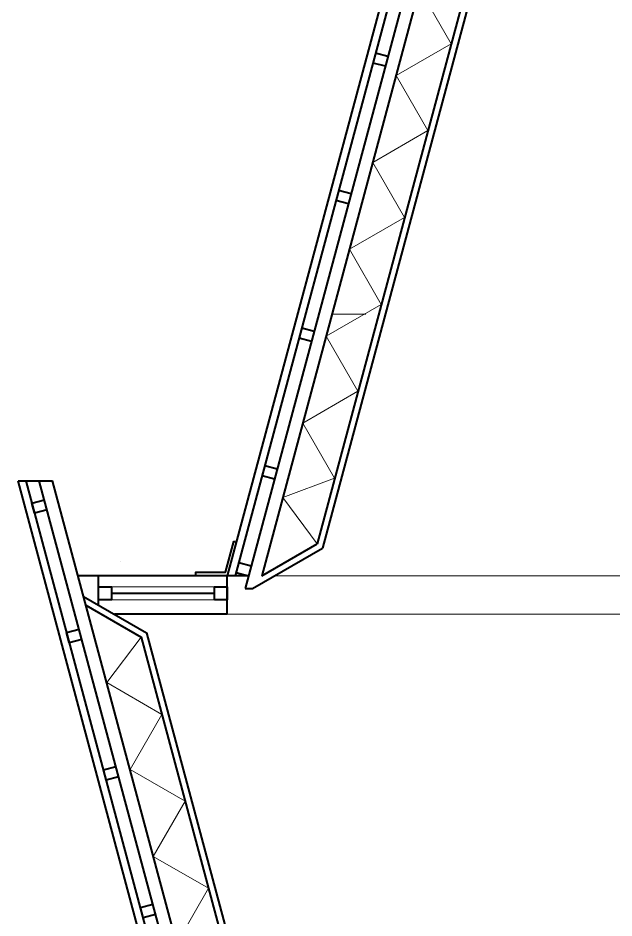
# Model space of a CAD drawing. Header units: millimetres. Extents: x 73 to 57768, y -40361 to 10065.
# Drawn here: x 3200 to 3663, y 6865 to 7565 of the extents above; entities that cross this region are included whole.
import ezdxf

# ---------------------------------------------------------------- set-up
doc = ezdxf.new("R2010")
doc.units = ezdxf.units.MM
doc.layers.add('pogled', color=7, linetype='Continuous', lineweight=5, true_color=0x8db1c3)
doc.layers.add('presjek', color=7, linetype='Continuous', lineweight=40, true_color=0xe37da2)

msp = doc.modelspace()

# ---------------------------------------------------------------- linework, layer by layer
at = {"layer": 'pogled'}
for p, q in [((3511.645, 7587.637), (3536.394, 7544.771)), ((3536.394, 7544.771), (3493.528, 7520.022)), ((3493.528, 7520.022), (3493.528, 7520.022)), ((3493.528, 7520.022), (3518.277, 7477.156)), ((3518.277, 7477.156), (3475.411, 7452.407)), ((3475.411, 7452.407), (3500.159, 7409.541)), ((3500.159, 7409.541), (3457.293, 7384.792)), ((3457.293, 7384.792), (3457.293, 7384.792)), ((3457.293, 7384.792), (3482.042, 7341.926)), ((3482.042, 7341.926), (3439.176, 7317.178)), ((3470.035, 7334.302), (3443.765, 7334.302)), ((3439.176, 7317.178), (3463.925, 7274.311)), ((3463.925, 7274.311), (3421.059, 7249.563)), ((3421.059, 7249.563), (3445.807, 7206.697)), ((3445.807, 7206.697), (3405.53, 7191.607)), ((3405.53, 7191.607), (3432.108, 7155.571)), ((3432.108, 7155.571), (3432.108, 7155.571)), ((3279.644, 7141.695), (3279.644, 7141.695)), ((3831.147, 7130.822), (3399.242, 7130.822)), ((3782.128, 7100.822), (3362.325, 7100.822)), ((3268.594, 7047.703), (3295.355, 7083.06)), ((3311.46, 7022.954), (3268.594, 7047.703)), ((3286.712, 6980.088), (3311.46, 7022.954)), ((3329.578, 6955.339), (3286.712, 6980.088)), ((3304.829, 6912.473), (3329.578, 6955.339)), ((3347.695, 6887.725), (3304.829, 6912.473)), ((3304.829, 6912.473), (3304.829, 6912.473)), ((3322.946, 6844.859), (3347.695, 6887.725))]:
    msp.add_line(p, q, dxfattribs=at)
for points in [[(3352.325, 7122.065), (3272.325, 7122.065)], [(3352.325, 7112.065), (3272.325, 7112.065)]]:
    msp.add_lwpolyline(points, dxfattribs=at)
at = {"layer": 'presjek'}
for p, q in [((3552.569, 7840.822), (3362.325, 7130.822)), ((3558.781, 7840.822), (3368.537, 7130.822)), ((3569.133, 7840.822), (3376.21, 7120.822)), ((3579.486, 7840.822), (3389.242, 7130.822)), ((3477.569, 7537.736), (3487.228, 7535.148)), ((3475.498, 7530.009), (3485.158, 7527.421)), ((3448.892, 7430.712), (3458.551, 7428.123)), ((3446.821, 7422.984), (3456.481, 7420.396)), ((3420.215, 7323.687), (3418.144, 7315.96)), ((3420.215, 7323.687), (3429.874, 7321.099)), ((3418.144, 7315.96), (3427.803, 7313.371)), ((3391.538, 7216.662), (3389.467, 7208.935)), ((3391.538, 7216.662), (3401.197, 7214.074)), ((3389.467, 7208.935), (3399.126, 7206.347)), ((3378.267, 6537.943), (3199.629, 7204.63)), ((3199.629, 7204.63), (3226.546, 7204.63)), ((3384.479, 6537.943), (3205.84, 7204.63)), ((3394.831, 6537.943), (3216.193, 7204.63)), ((3405.184, 6537.943), (3226.546, 7204.63)), ((3210.464, 7187.374), (3220.123, 7189.962)), ((3212.535, 7179.647), (3210.464, 7187.374)), ((3212.535, 7179.647), (3222.194, 7182.235)), ((3371.301, 7141.138), (3380.96, 7138.55)), ((3362.325, 7130.822), (3246.323, 7130.822)), ((3378.889, 7130.822), (3362.325, 7130.822)), ((3369.23, 7133.41), (3378.889, 7130.822)), ((3376.21, 7120.822), (3381.922, 7120.822)), ((3362.325, 7100.822), (3274.591, 7100.822)), ((3237.434, 7086.722), (3247.093, 7089.31)), ((3239.504, 7078.995), (3237.434, 7086.722)), ((3239.504, 7078.995), (3249.164, 7081.583)), ((3266.111, 6979.697), (3275.77, 6982.286)), ((3268.181, 6971.97), (3266.111, 6979.697)), ((3268.181, 6971.97), (3277.841, 6974.558)), ((3294.788, 6872.673), (3304.447, 6875.261)), ((3296.859, 6864.945), (3294.788, 6872.673)), ((3296.859, 6864.945), (3306.518, 6867.534))]:
    msp.add_line(p, q, dxfattribs=at)
for points in [[(3566.838, 7793.619), (3595.122, 7744.629), (3436.402, 7152.276)], [(3565.008, 7786.789), (3589.757, 7743.923), (3432.108, 7155.571)], [(3337.943, 7130.822), (3337.943, 7133.622), (3360.958, 7133.622), (3367.339, 7157.435), (3368.549, 7157.435)], [(3381.922, 7120.822), (3436.402, 7152.276)], [(3389.242, 7130.822), (3432.108, 7155.571)], [(3262.325, 7107.904), (3262.325, 7130.822)], [(3362.325, 7100.822), (3362.325, 7130.822)], [(3262.325, 7112.065), (3262.325, 7122.065), (3272.325, 7122.065), (3272.325, 7112.065), (3262.325, 7112.065)], [(3352.325, 7112.065), (3352.325, 7122.065), (3362.325, 7122.065), (3362.325, 7112.065), (3352.325, 7112.065)], [(3250.659, 7114.639), (3299.649, 7086.355), (3439.229, 6565.433)], [(3352.325, 7117.065), (3272.325, 7117.065)], [(3252.489, 7107.809), (3295.355, 7083.06), (3433.864, 6566.14)]]:
    msp.add_lwpolyline(points, dxfattribs=at)

doc.saveas('drawing.dxf')
